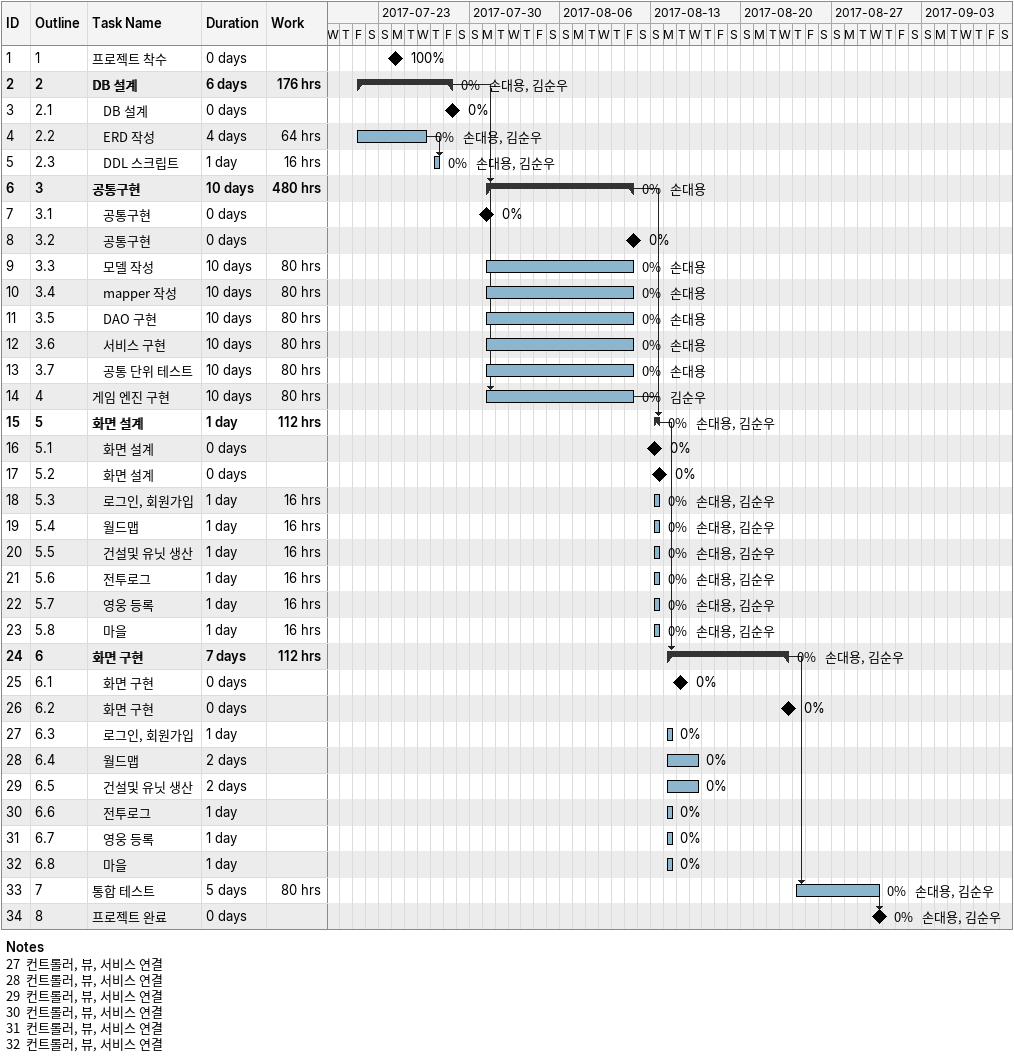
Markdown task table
| ID | WBS | Task | Duration | Start | Finish | Predecessors | Resources | % complete | Work (h) |
|---|---|---|---|---|---|---|---|---|---|
| 1 | 1 | 프로젝트 착수 | 0d | 2017-07-24 | 2017-07-24 |  |  | 100 |  |
| 2 | 2 | **DB 설계** | 6d | 2017-07-21 | 2017-07-28 |  | 손대용, 김순우 | 0 | 176 |
| 3 | 2.1 | DB 설계 | 0d | 2017-07-28 | 2017-07-28 |  |  | 0 |  |
| 4 | 2.2 | ERD 작성 | 4d | 2017-07-21 | 2017-07-26 |  | 손대용, 김순우 | 0 | 64 |
| 5 | 2.3 | DDL 스크립트 | 1d | 2017-07-27 | 2017-07-27 | 4 | 손대용, 김순우 | 0 | 16 |
| 6 | 3 | **공통구현** | 10d | 2017-07-31 | 2017-08-11 | 2 | 손대용 | 0 | 480 |
| 7 | 3.1 | 공통구현 | 0d | 2017-07-31 | 2017-07-31 |  |  | 0 |  |
| 8 | 3.2 | 공통구현 | 0d | 2017-08-11 | 2017-08-11 |  |  | 0 |  |
| 9 | 3.3 | 모델 작성 | 10d | 2017-07-31 | 2017-08-11 |  | 손대용 | 0 | 80 |
| 10 | 3.4 | mapper 작성 | 10d | 2017-07-31 | 2017-08-11 |  | 손대용 | 0 | 80 |
| 11 | 3.5 | DAO 구현 | 10d | 2017-07-31 | 2017-08-11 |  | 손대용 | 0 | 80 |
| 12 | 3.6 | 서비스 구현 | 10d | 2017-07-31 | 2017-08-11 |  | 손대용 | 0 | 80 |
| 13 | 3.7 | 공통 단위 테스트 | 10d | 2017-07-31 | 2017-08-11 |  | 손대용 | 0 | 80 |
| 14 | 4 | 게임 엔진 구현 | 10d | 2017-07-31 | 2017-08-11 | 2 | 김순우 | 0 | 80 |
| 15 | 5 | **화면 설계** | 1d | 2017-08-13 | 2017-08-13 | 6, 14 | 손대용, 김순우 | 0 | 112 |
| 16 | 5.1 | 화면 설계 | 0d | 2017-08-13 | 2017-08-13 |  |  | 0 |  |
| 17 | 5.2 | 화면 설계 | 0d | 2017-08-13 | 2017-08-13 |  |  | 0 |  |
| 18 | 5.3 | 로그인, 회원가입 | 1d | 2017-08-13 | 2017-08-13 |  | 손대용, 김순우 | 0 | 16 |
| 19 | 5.4 | 월드맵 | 1d | 2017-08-13 | 2017-08-13 |  | 손대용, 김순우 | 0 | 16 |
| 20 | 5.5 | 건설및 유닛 생산 | 1d | 2017-08-13 | 2017-08-13 |  | 손대용, 김순우 | 0 | 16 |
| 21 | 5.6 | 전투로그 | 1d | 2017-08-13 | 2017-08-13 |  | 손대용, 김순우 | 0 | 16 |
| 22 | 5.7 | 영웅 등록 | 1d | 2017-08-13 | 2017-08-13 |  | 손대용, 김순우 | 0 | 16 |
| 23 | 5.8 | 마을 | 1d | 2017-08-13 | 2017-08-13 |  | 손대용, 김순우 | 0 | 16 |
| 24 | 6 | **화면 구현** | 7d | 2017-08-14 | 2017-08-23 | 15 | 손대용, 김순우 | 0 | 112 |
| 25 | 6.1 | 화면 구현 | 0d | 2017-08-15 | 2017-08-15 |  |  | 0 |  |
| 26 | 6.2 | 화면 구현 | 0d | 2017-08-23 | 2017-08-23 |  |  | 0 |  |
| 27 | 6.3 | 로그인, 회원가입 | 1d | 2017-08-14 | 2017-08-14 |  |  | 0 |  |
| 28 | 6.4 | 월드맵 | 2d | 2017-08-14 | 2017-08-16 |  |  | 0 |  |
| 29 | 6.5 | 건설및 유닛 생산 | 2d | 2017-08-14 | 2017-08-16 |  |  | 0 |  |
| 30 | 6.6 | 전투로그 | 1d | 2017-08-14 | 2017-08-14 |  |  | 0 |  |
| 31 | 6.7 | 영웅 등록 | 1d | 2017-08-14 | 2017-08-14 |  |  | 0 |  |
| 32 | 6.8 | 마을 | 1d | 2017-08-14 | 2017-08-14 |  |  | 0 |  |
| 33 | 7 | 통합 테스트 | 5d | 2017-08-24 | 2017-08-30 | 24 | 손대용, 김순우 | 0 | 80 |
| 34 | 8 | 프로젝트 완료 | 0d | 2017-08-30 | 2017-08-30 | 33 | 손대용, 김순우 | 0 |  |

Notes
- 27: 컨트롤러, 뷰, 서비스 연결
- 28: 컨트롤러, 뷰, 서비스 연결
- 29: 컨트롤러, 뷰, 서비스 연결
- 30: 컨트롤러, 뷰, 서비스 연결
- 31: 컨트롤러, 뷰, 서비스 연결
- 32: 컨트롤러, 뷰, 서비스 연결
